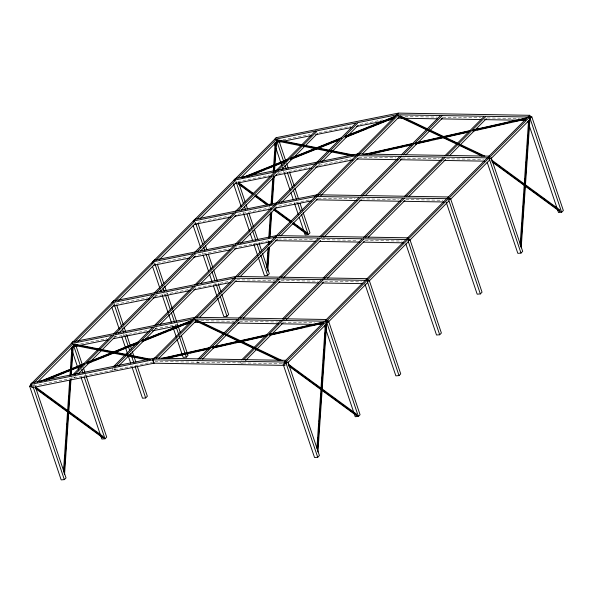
<?xml version="1.0" encoding="UTF-8"?>
<svg xmlns="http://www.w3.org/2000/svg" width="593" height="593" viewBox="0 0 593 593"><rect width="100%" height="100%" fill="white"/><g stroke="black" fill="none" stroke-linecap="round" stroke-linejoin="round"><path stroke-width="0.44" stroke-dasharray="2.96 2.22" d="M75.407 376.666L74.11 377.963L73.658 376.607M116.058 335.831L114.768 337.128L114.316 335.771M156.715 294.995L155.425 296.292L154.743 294.254M278.035 173.134L279.325 171.837M113.559 369.891L114.842 369.773L116.132 368.475M156.789 327.64L155.499 328.937L155.04 327.581M320.057 163.646L318.122 165.588L317.433 163.557M33.134 385.42L34.846 384.731M283.009 139.904L310.161 134.448M319.212 132.624L350.893 126.257M359.944 124.441L382.567 119.89M237.83 181.651L269.504 175.283M278.554 173.467L310.235 167.093M319.286 165.277L350.96 158.909M198.077 222.308L228.854 216.119M237.904 214.303L269.578 207.935M278.628 206.112L294.921 202.836M295.825 202.658L310.309 199.745M157.427 263.144L188.196 256.954M198.151 254.953L228.92 248.771M238.875 246.77L259.697 242.581M260.601 242.404L269.652 240.58M115.865 304.165L147.538 297.797M154.78 296.337L188.27 289.606M198.225 287.605L219.039 283.417M219.944 283.239L228.994 281.416M80.633 343.91L106.881 338.633M114.123 337.172L127.703 334.445M128.607 334.267L147.613 330.442M154.855 328.989L178.382 324.26M33.645 386.021L154.017 361.819M199.3 362.323L197.373 362.493L196.691 360.455M243.034 363.057L241.106 363.227L240.417 361.189M404.989 116.554L437.33 117.095M442.875 117.192L480.753 117.829M487.216 117.933L519.557 118.481M358.795 157.301L395.746 157.916M402.217 158.027L439.168 158.65M446.559 158.776L483.517 159.391M318.137 198.136L355.096 198.759M361.56 198.863L398.518 199.485M405.909 199.611L442.86 200.234M278.406 238.986L314.438 239.594M321.829 239.72L357.861 240.321M365.251 240.447L402.202 241.069M236.822 279.807L274.707 280.445M281.171 280.556L318.13 281.178M324.593 281.282L361.552 281.905M200.79 320.724L234.05 321.28M239.594 321.376L278.391 322.029M283.017 322.103L314.423 322.629M282.083 363.605L155.514 361.485L154.906 358.965M269.148 206.549L270.63 207.639M283.602 170.954L284.195 172.711M276.709 171.748L277.391 173.779M242.945 211.797L243.538 213.547M236.125 245.228L236.577 246.584M214.888 283.328L215.481 285.077M202.295 252.633L202.88 254.382M195.394 253.419L195.853 254.775M195.468 286.063L195.927 287.42M166.789 292.364L167.382 294.113M177.107 323.007L177.692 324.756M163.92 293.52L165.395 297.894M114.012 302.445L114.471 303.801M123.262 334.356L123.855 336.105M114.382 368.416L114.842 369.773M112.233 367.912L112.915 369.943M85.481 374.035L86.067 375.784M71.501 376.095L72.19 378.134"/><path stroke-width="0.89" d="M63.488 471.465L69.677 380.246M69.989 375.636L71.923 347.075M64.222 467.988L64.348 466.142M64.785 459.694L64.911 457.855M65.408 450.48L65.534 448.642M66.594 432.972L66.72 431.133M67.157 424.684L67.283 422.839M67.787 415.471L68.032 411.787M68.973 397.962L69.099 396.117M69.537 389.668L69.663 387.829M71.345 362.953L71.471 361.107M71.909 354.658L72.035 352.813M64.126 473.236L70.434 380.18M70.812 374.65L72.746 346.082M64.548 474.37L70.982 379.468M71.293 374.858L73.169 347.216M266.702 268.199L268.08 247.926M268.332 244.242L268.518 241.477M268.77 237.793L270.452 212.917M271.016 204.622L272.832 177.9M273.269 171.451L275.204 142.891M267.628 261.958L267.754 260.119M268.192 253.671L268.31 251.825M268.814 244.457L268.94 242.611M269.378 236.162L269.504 234.317M270 226.949L270.126 225.103M270.564 218.654L270.69 216.816M271.75 201.153L271.876 199.307M272.38 191.932L272.506 190.094M272.943 183.645L273.062 181.799M274.752 156.923L274.878 155.077M275.315 148.628L275.441 146.79M267.339 269.971L268.837 247.859M269.155 243.256L269.274 241.41M269.526 237.726L271.216 212.85M271.779 204.555L273.714 175.995M274.025 171.384L276.027 141.897M267.762 271.105L269.385 247.155M270.074 237.015L271.764 212.138M272.328 203.844L274.203 176.203M274.574 170.673L276.516 142.112M316.921 448.182L325.364 323.793M317.411 448.39L317.537 446.551M318.033 439.176L318.159 437.337M319.219 421.675L319.345 419.829M319.783 413.38L319.909 411.535M320.413 404.167L320.531 402.321M320.969 395.872L321.095 394.034M321.599 386.658L321.725 384.813M322.162 378.364L322.288 376.525M322.785 369.15L322.911 367.312M323.348 360.863L323.474 359.017M323.971 351.649L324.097 349.803M324.534 343.354L324.66 341.509M325.164 334.141L325.283 332.295M317.559 449.954L326.12 323.726M317.922 452.007L326.543 324.86M520.143 244.916L528.578 120.527M520.817 242.367L520.936 240.521M521.44 233.153L521.566 231.307M522.003 224.858L522.129 223.012M522.626 215.644L522.752 213.799M523.189 207.35L523.315 205.512M523.812 198.136L523.938 196.298M524.375 189.849L524.501 188.003M525.005 180.635L525.124 178.789M525.561 172.341L525.687 170.495M526.191 163.127L526.317 161.281M526.754 154.832L526.88 152.987M527.318 146.538L527.503 143.773M527.94 137.324L528.066 135.486M528.563 128.11L528.689 126.272M520.78 246.695L529.527 117.696L530.016 117.911M521.195 247.83L529.823 120.675M489.047 159.057L489.181 158.227M30.517 384.42L32.207 382.715L154.395 358.15L152.697 359.855L30.517 384.42L31.948 387.718L154.136 363.153L152.697 359.855M274.707 139.266L30.777 384.286L31.229 385.643M35.395 386.858L66.038 477.914L64.348 479.618L61.175 479.893L29.65 386.206L31.347 384.509M151.615 263.7L152.749 262.566M33.994 382.819L72.709 343.925M74.651 341.983L113.367 303.09M115.301 301.148L154.024 262.254M155.959 260.312L194.682 221.419M197.261 218.824L235.332 180.583M237.919 177.989L275.99 139.74M37.255 382.263L73.399 345.964M77.913 341.427L114.049 305.128M118.57 300.592L154.706 264.285M159.228 259.749L195.364 223.45M200.523 218.268L236.021 182.614M241.181 177.433L276.679 141.779M72.791 374.806L111.514 335.912M113.448 333.963L152.171 295.077M154.106 293.127L192.829 254.234M194.763 252.292L233.479 213.398M235.414 211.456L274.136 172.563M275.426 171.266L315.439 131.075M74.718 374.635L113.441 335.742M115.376 333.792L154.098 294.906M156.033 292.957L194.749 254.063M197.336 251.476L235.406 213.228M237.986 210.634L276.064 172.393M277.998 170.45L316.721 131.557M77.987 374.072L114.123 337.773M118.644 333.236L154.78 296.937M159.94 291.756L195.438 256.102M200.597 250.913L236.088 215.266M241.255 210.078L276.746 174.431M281.267 169.887L292.238 158.872M293.528 157.575L317.403 133.588M113.522 366.615L152.245 327.721M154.18 325.779L192.895 286.886M194.83 284.936L233.553 246.051M235.488 244.101L274.856 204.563M275.5 203.918L315.513 163.727M316.158 163.075L355.518 123.537M115.45 366.444L154.165 327.551M156.752 324.957L194.823 286.716M196.757 284.773L235.48 245.88M237.415 243.931L276.138 205.045M278.073 203.095L316.788 164.202M318.73 162.26L357.446 123.366M118.711 365.888L143.884 340.604M145.174 339.307L154.855 329.589M160.014 324.401L195.505 288.747M200.671 283.565L236.162 247.911M240.684 243.375L276.82 207.076M281.334 202.539L317.477 166.24M321.992 161.704L358.135 125.405M154.247 358.424L192.97 319.531M194.904 317.589L233.627 278.695M235.562 276.753L274.93 237.215M275.575 236.563L315.58 196.372M316.87 195.082L355.592 156.189M357.527 154.239L396.25 115.353M153.016 359.825L154.706 358.128L285.9 360.329L284.203 362.034L153.016 359.825L153.817 363.183L285.011 365.384L284.203 362.034M156.174 358.254L194.897 319.368M196.832 317.418L235.554 278.525M237.489 276.583L276.205 237.689M278.139 235.747L316.862 196.854M318.152 195.557L358.165 155.366M358.809 154.721L398.177 115.183M158.798 358.342L195.579 321.399M199.448 317.507L236.236 280.563M240.106 276.672L277.539 239.075M280.763 235.836L317.544 198.885M320.776 195.646L358.202 158.049M362.078 154.165L398.859 117.214M81.211 377.771L101.833 439.057L105.005 438.776L106.696 437.078L86.363 376.666M132.18 367.578L142.49 398.222L145.656 397.94L147.353 396.243L137.331 366.474M176.959 338.996L183.148 357.386L186.313 357.105L188.011 355.407L181.228 335.267M217.616 298.16L223.806 316.551L226.971 316.269L228.661 314.564L221.886 294.432M258.274 257.325L264.456 275.708L267.628 275.434L269.318 273.729L262.543 253.589M299.22 217.364L305.113 234.872L308.278 234.598L309.976 232.893L303.201 212.754M197.98 359.158L237.341 319.62M238.638 318.322L277.998 278.784M279.288 277.487L318.011 238.594M319.946 236.651L358.669 197.758M360.603 195.816L399.326 156.923M401.261 154.973L439.976 116.087M199.908 358.987L238.623 320.101M240.558 318.152L279.281 279.259M281.215 277.316L319.938 238.423M321.228 237.126L360.596 197.588M361.886 196.29L401.246 156.752M403.181 154.81L441.904 115.917M202.524 359.084L239.313 322.132M243.182 318.241L279.963 281.297M283.195 278.058L320.62 240.461M323.845 237.215L361.278 199.619M365.147 195.734L401.935 158.783M405.805 154.899L442.586 117.948M241.714 359.899L280.43 321.006M282.364 319.056L321.087 280.17M323.022 278.221L361.745 239.327M363.679 237.385L402.395 198.492M404.337 196.55L443.053 157.656M444.987 155.714L483.71 116.821M243.634 359.729L282.357 320.835M283.647 319.538L323.015 280M324.304 278.703L363.665 239.157M365.607 237.215L404.322 198.321M406.257 196.379L444.98 157.486M446.914 155.544L485.637 116.651M245.613 360.462L283.039 322.866M286.271 319.627L323.696 282.031M327.566 278.139L364.354 241.195M368.223 237.304L405.012 200.36M408.881 196.468L445.662 159.517M449.538 155.633L486.319 118.682M285.441 360.633L324.163 321.74M326.098 319.79L364.814 280.904M366.756 278.955L405.471 240.061M407.406 238.119L446.129 199.226M448.063 197.284L487.431 157.745L489.358 157.575L489.811 158.931M488.721 156.448L528.089 116.903M407.865 237.815L406.175 239.52L274.982 237.319L276.679 235.614L407.865 237.815L408.273 239.498L409.852 239.357L441.385 333.044L439.687 334.748L436.522 335.023L405.879 243.968M489.181 156.144L487.483 157.849L356.297 155.64L357.987 153.943L489.181 156.144L489.581 157.827M529.838 115.309L528.141 117.006L396.947 114.805L398.644 113.107L529.838 115.309L530.238 116.984L531.825 116.851L563.35 210.53L561.653 212.235L558.487 212.516L529.319 125.835M284.796 361.871L286.078 361.76L530.009 116.732L530.468 118.089M286.189 363.568L287.887 361.871L319.412 455.557L317.722 457.255L314.557 457.537L283.024 363.85L286.189 363.568L317.722 457.255M358.38 416.419L360.07 414.715L328.544 321.028L326.847 322.733L358.38 416.419L355.207 416.701L325.742 329.145M399.03 375.584L400.727 373.879L369.194 280.192L367.504 281.897L399.03 375.584L395.865 375.858L364.925 283.928M409.852 239.357L408.162 241.062L439.687 334.748M480.345 293.906L482.035 292.208L450.51 198.522L448.812 200.219L480.345 293.906L477.18 294.187L446.24 202.25M531.825 116.851L530.127 118.548L561.653 212.235M288.05 362.493L326.773 323.6M328.062 322.303L367.43 282.765M369.365 280.823L408.08 241.929M409.37 240.632L448.738 201.094M450.673 199.144L489.395 160.258M491.33 158.309L530.053 119.415M521.002 253.07L522.692 251.373L491.167 157.686L489.47 159.384L521.002 253.07L517.83 253.352L487.187 162.289M242.026 177.737L288.302 159.146M290.874 158.116L341.442 137.806M344.867 136.427L394.575 116.465M242.922 177.707L287.486 159.806M290.059 158.776L341.486 138.125M344.911 136.746L395.479 116.436M250.935 175.068L265.508 169.22M267.221 168.531L284.358 161.644M293.787 157.857L298.071 156.137M299.791 155.448L304.076 153.728M305.788 153.038L316.929 148.561M318.641 147.879L337.499 140.304M345.215 137.205L361.493 130.668M363.212 129.978L367.497 128.258M369.209 127.569L392.351 118.274M248.408 176.417L286.115 161.274M290.407 159.554L339.255 139.933M345.252 137.524L394.108 117.903M39.605 381.573L84.169 363.672M86.741 362.642L139.021 341.642M141.594 340.612L191.302 320.65M40.502 381.544L84.213 363.991M86.778 362.96L138.206 342.302M141.631 340.931L192.199 320.62M48.515 378.912L65.653 372.026M67.372 371.337L80.225 366.17M87.942 363.079L92.226 361.352M93.939 360.663L98.223 358.943M99.935 358.254L104.22 356.534M105.939 355.844L112.796 353.094M116.221 351.716L135.078 344.148M142.787 341.049L161.644 333.474M163.357 332.784L167.641 331.064M169.361 330.375L189.071 322.459M45.987 380.261L81.982 365.799M87.127 363.739L113.693 353.065M115.405 352.375L137.687 343.429M141.979 341.709L190.827 322.088M363.724 154.484L413.21 143.358M415.908 142.757L470.79 130.416M473.488 129.808L526.569 117.874M365.562 154.395L413.247 143.676M415.048 143.269L469.93 130.934M472.628 130.327L526.614 118.192M371.114 153.691L390.913 149.243M395.405 148.228L399.007 147.42M400.809 147.012L404.404 146.204M406.205 145.804L409.807 144.996M416.101 143.58L430.496 140.341M437.693 138.725L441.296 137.917M443.097 137.509L468.285 131.846M473.681 130.63L475.482 130.23M477.283 129.823L480.879 129.015M482.68 128.607L486.282 127.799M488.083 127.399L506.971 123.151M514.175 121.528L517.771 120.72M519.572 120.32L525.865 118.904M369.357 154.41L411.646 144.907M415.248 144.092L468.329 132.157M472.829 131.149L525.909 119.215M161.34 358.469L209.929 347.542M211.731 347.142L267.51 334.6M269.311 334.193L322.392 322.258M163.186 358.38L209.966 347.861M211.768 347.454L267.554 334.919M269.355 334.511L323.333 322.377M168.738 357.675L188.53 353.22M190.331 352.82L193.926 352.012M195.727 351.605L199.33 350.797M201.123 350.389L207.424 348.973M213.725 347.557L225.422 344.926M229.921 343.918L233.516 343.11M235.317 342.702L239.817 341.694M242.515 341.086L265.004 336.031M272.202 334.415L275.804 333.6M277.606 333.199L281.201 332.391M283.002 331.984L304.594 327.128M311.792 325.513L315.394 324.705M317.188 324.297L322.592 323.081M166.981 358.394L208.365 349.092M212.865 348.076L265.946 336.142M269.548 335.334L323.533 323.2M275.886 142.698L311.184 135.604M315.706 134.693L351.908 127.413M356.437 126.502L384.494 120.868M387.207 120.32L392.64 119.23M235.228 183.533L271.431 176.254M275.056 175.528L311.258 168.249M315.78 167.345L352.887 159.88M194.578 224.376L230.781 217.097M234.398 216.363L271.505 208.906M275.122 208.18L311.325 200.901M153.921 265.212L189.219 258.111M193.741 257.206L229.943 249.927M234.472 249.016L271.579 241.559M113.263 306.047L149.466 298.768M153.083 298.042L190.19 290.577M193.815 289.851L230.017 282.572M72.605 346.883L78.039 345.793M79.847 345.43L107.904 339.789M113.337 338.692L149.54 331.42M152.253 330.872L190.264 323.229M528.726 116.851L530.009 116.732M446.774 198.581L448.701 198.41L449.153 199.767M448.923 198.662L450.51 198.522M406.761 239.357L408.043 239.246L408.503 240.602M365.458 280.252L367.386 280.081L367.845 281.438M367.616 280.333L369.194 280.192M325.446 321.035L326.728 320.917L327.188 322.273M326.958 321.169L328.544 321.028M29.65 386.206L32.815 385.932L64.348 479.618M357.194 416.16L357.957 416.093M397.755 118.163L437.478 118.83M441.177 118.889L480.901 119.564M484.6 119.623L516.933 120.164M518.786 120.194L525.25 120.305M357.097 158.998L397.747 159.68M400.52 159.732L441.17 160.414M443.942 160.458L484.592 161.14M316.44 199.834L357.097 200.523M359.862 200.567L400.52 201.249M403.284 201.294L443.942 201.976M275.789 240.676L315.513 241.344M319.212 241.403L359.862 242.085M363.553 242.152L403.284 242.819M235.132 281.512L274.856 282.179M278.554 282.238L318.278 282.905M321.977 282.972L362.627 283.654M194.474 322.347L234.205 323.015M237.897 323.074L278.547 323.763M281.319 323.808L314.579 324.364M317.351 324.408L321.969 324.49M276.234 139.6L354.14 155.151M276.397 140.163L301.763 145.226M303.572 145.589L352.494 155.351M276.709 140.978L301.162 145.856M302.979 146.219L350.078 155.625M74.762 344.148L149.947 359.15M73.117 344.348L98.482 349.41M100.291 349.774L125.657 354.836M127.473 355.2L150.118 359.714M73.428 345.163L97.882 350.04M99.698 350.404L125.056 355.466M126.872 355.83L147.709 359.988M326.246 321.88L326.736 322.095M400.112 115.835L427.523 128.866M429.184 129.659L457.425 143.083M459.086 143.877L484.837 156.115M402.01 117.414L405.33 118.993M414.463 123.337L416.961 124.523M439.383 135.182L441.874 136.368M451.844 141.104L454.334 142.29M463.474 146.634L466.795 148.213M475.927 152.557L479.255 154.136M398.54 115.828L483.265 156.107M398.778 116.613L427.019 130.037M428.68 130.831L456.921 144.255M458.582 145.048L481.835 156.1M196.832 320.02L282.387 360.692M204.541 324.364L207.031 325.55M217.001 330.286L219.492 331.472M229.461 336.209L231.952 337.395M241.092 341.738L244.412 343.317M266.005 353.584L269.326 355.163M195.267 320.012L223.502 333.436M225.17 334.23L279.985 360.285M195.497 320.798L223.739 334.222M225.399 335.015L253.641 348.439M255.301 349.233L278.554 360.285M491.412 159.858L559.881 209.981M496.608 164.283L499.58 166.463M507.022 171.911L508.512 173M515.954 178.449L517.444 179.538M524.887 184.986L528.608 187.714M533.819 191.524L537.54 194.252M542.743 198.062L546.464 200.79M551.675 204.6L555.396 207.328M492.027 161.237L560.489 211.36M492.012 161.852L559.725 211.427M238.786 182.763L253.663 193.659M255.153 194.749L269.296 205.104M274.507 208.914L291.623 221.448M293.105 222.538L307.248 232.886M241.003 185.009L243.975 187.188M249.927 191.546L252.907 193.726M260.349 199.174L261.839 200.264M277.465 211.708L281.927 214.977M286.397 218.246L290.859 221.515M296.07 225.325L299.042 227.504M238.653 183.6L252.788 193.948M255.02 195.586L267.673 204.844M274.374 209.752L290.74 221.738M292.972 223.368L307.115 233.724M238.638 184.208L252.774 194.563M255.005 196.194L266.909 204.911M273.61 209.818L290.726 222.345M292.957 223.984L306.351 233.79M288.131 364.043L356.601 414.166M288.865 365.199L291.838 367.378M296.307 370.647L300.77 373.916M305.232 377.185L309.702 380.454M314.164 383.723L316.395 385.361M323.096 390.261L325.327 391.899M333.511 397.888L336.49 400.067M342.443 404.426L345.422 406.605M351.375 410.964L354.347 413.143M288.747 365.421L357.208 415.545M288.732 366.029L356.452 415.611M35.506 386.947L103.226 436.53M40.695 391.373L45.164 394.641M49.627 397.91L51.858 399.549M58.559 404.448L60.79 406.086M67.491 410.986L69.722 412.624M76.415 417.524L80.885 420.793M86.089 424.61L89.81 427.331M95.762 431.689L98.742 433.868M35.372 387.778L103.834 437.908M36.099 388.941L103.078 437.975M527.844 121.454L528.726 124.078M279.333 141.831L285.515 160.221M286.701 163.72L288.168 168.101M289.643 172.481L294.061 185.609M294.951 188.24L298.487 198.744M299.954 203.125L302.311 210.13M276.753 140.912L284.41 163.675M285.003 165.425L286.182 168.923M287.36 172.43L292.371 187.314M293.253 189.938L296.493 199.574M297.671 203.073L300.621 211.827M301.503 214.458L308.278 234.598M274.174 142.943L275.352 146.441M275.945 148.191L281.838 165.706M282.424 167.456L283.017 169.205M284.484 173.586L290.088 190.22M290.97 192.844L293.327 199.848M294.506 203.355L298.338 214.733M324.564 325.639L325.157 327.388M238.675 182.674L245.154 201.931M246.043 204.563L247.511 208.936M248.986 213.317L253.411 226.452M254.293 229.076L257.829 239.579M259.008 243.086L261.661 250.965M236.096 181.747L243.464 203.636M244.346 206.26L245.524 209.766M246.999 214.14L251.714 228.149M252.596 230.781L255.842 240.41M257.021 243.908L259.964 252.67M260.846 255.294L267.628 275.434M233.516 183.778L241.181 206.542M243.834 214.421L249.431 231.055M250.313 233.686L252.67 240.691M253.848 244.19L257.681 255.576M286.078 361.76L286.53 363.116M198.018 223.509L204.503 242.767M205.386 245.398L206.861 249.772M208.328 254.152L212.754 267.287M213.636 269.911L217.171 280.422M218.35 283.921L221.004 291.8M195.438 222.583L202.806 244.472M203.688 247.096L204.867 250.602M206.045 254.1L211.056 268.985M211.938 271.616L214.888 280.37M216.363 284.751L219.306 293.505M220.196 296.129L226.971 316.269M193.155 225.488L200.523 247.377M203.177 255.257L208.477 271.016M209.655 274.522L212.012 281.527M213.487 285.9L217.023 296.411M157.36 264.345L163.846 283.61M164.728 286.234L166.203 290.614M167.678 294.988L172.393 308.997M172.978 310.747L176.514 321.258M177.989 325.631L180.346 332.636M154.788 263.418L162.148 285.307M163.038 287.939L164.217 291.437M165.395 294.943L170.399 309.828M171.288 312.452L174.527 322.081M175.706 325.587L178.656 334.341M179.242 336.09L186.313 357.105M152.505 266.324L159.865 288.213M160.458 289.97L161.044 291.719M162.223 295.218L168.115 312.733M168.708 314.483L171.362 322.362M172.83 326.743L176.366 337.247M116.71 305.18L123.188 324.445M124.07 327.069L125.546 331.45M126.724 334.949L131.438 348.958M132.321 351.59L135.856 362.093M114.13 304.253L121.498 326.143M122.38 328.774L123.559 332.273M124.738 335.779L129.748 350.663M130.63 353.287L133.87 362.916M135.048 366.422L145.656 397.94M111.847 307.159L119.215 329.048M121.861 336.935L127.465 353.569M128.347 356.193L130.705 363.198M76.052 346.015L82.531 365.281M83.42 367.905L84.888 372.285M73.473 345.096L80.841 366.985M81.723 369.609L82.901 373.108M84.08 376.614L105.005 438.776M71.19 348.002L72.072 350.626M72.665 352.375L78.558 369.891M285.937 363.057L285.707 362.271L284.966 362.657L285.203 363.442M529.312 117.584L529.512 118.407M285.144 362.479L285.011 363.309L285.767 363.242L285.9 362.412L285.144 362.479M72.865 341.879L71.175 343.584L193.355 319.019L195.053 317.314L72.865 341.879M113.522 301.044L111.825 302.749L234.013 278.184L235.703 276.479L113.522 301.044M154.18 260.208L152.483 261.906L274.67 237.341L276.36 235.643L154.18 260.208M194.83 219.373L193.14 221.07L315.32 196.505L317.018 194.808L194.83 219.373M235.488 178.53L233.798 180.235L355.978 155.67L357.675 153.972L235.488 178.53M276.145 137.695L274.448 139.399L396.635 114.834L398.326 113.13L276.145 137.695M195.364 317.292L193.666 318.99L324.86 321.191L326.558 319.494L195.364 317.292M236.021 276.449L234.324 278.154L365.518 280.356L367.208 278.658L236.021 276.449M317.329 194.778L315.639 196.483L446.825 198.685L448.523 196.98L317.329 194.778"/></g></svg>
